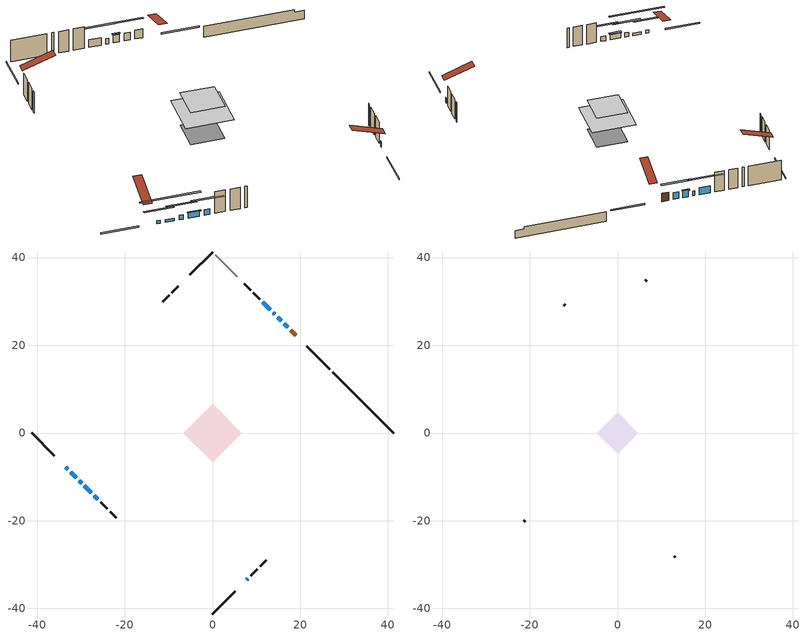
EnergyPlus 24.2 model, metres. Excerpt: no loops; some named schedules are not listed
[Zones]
conditioned space
 floor adiabatic (AdiabaticFloorConstruction): -6.72,0 0,6.72 6.72,0 0,-6.72 z2.75
 floor foundation (Slab1 construction): -4.71,0 0,4.71 4.71,0 0,-4.71 z-2.13
 wall outside (RimJoist1 construction): 0,-41.28 5.24,-36.04 / -41.28,0 -36.04,-5.24 / 0,41.28 -5.24,36.04 / 26.72,14.56 21.48,19.8 z0.31:0.61
 wall outside (AdiabaticWallConstruction 1): 18.95,22.33 17.83,23.44 z0.31:2.34
 wall outside (AdiabaticWallConstruction): 17.18,24.1 16.35,24.93 / 15.69,25.58 14.87,26.41 / 13.18,28.1 11.47,29.81 z0.31:2.01; -33.5,-7.77 -33.03,-8.24 z0.31:1.02; -32.38,-8.9 -31.08,-10.19 z0.31:0.92; -30.43,-10.85 -29.85,-11.43 z0.31:1.33; -29.2,-12.08 -27.61,-13.66 / 14.21,27.06 13.83,27.44 / 7.77,-33.5 8.05,-33.23 / -26.96,-14.32 -26.17,-15.11 z0.31:1.53
 wall outside (Wall1 construction): 8.71,-32.57 10.19,-31.09 / -25.51,-15.77 -24.02,-17.25 / -7.77,33.5 -9.26,32.02 / 10.81,30.46 9.33,31.95 z0.31:5.19
 wall outside (Wall2 construction): 10.85,-30.43 12.24,-29.04 / -23.37,-17.91 -21.98,-19.3 / -9.92,31.36 -11.3,29.97 / 8.67,32.61 7.28,33.99 z0.31:5.19
 wall foundation (FoundationWall1 construction): 27.38,13.9,-2.13 27.38,13.9,0.31 39.89,1.39,0.31 39.89,1.39,-0.26 41.28,0,-0.26 41.28,0,-2.13
 wall adiabatic (Wall4 construction): 5.67,35.6 0.66,40.62 z0.31:5.19
 window (WindowConstruction): 17.18,24.1 16.35,24.93 z0.31:2.01
 window (WindowConstruction 6): -33.5,-7.77 -33.04,-8.24 z0.31:1.02
 window (WindowConstruction 9): -32.38,-8.9 -31.09,-10.19 z0.31:0.92
 window (WindowConstruction 1): 15.69,25.58 14.87,26.41 z0.31:2.01
 window (WindowConstruction 2): -30.43,-10.85 -29.85,-11.42 z0.31:1.32
 window (WindowConstruction 3): -29.2,-12.08 -27.61,-13.66 z0.31:1.53
 window (WindowConstruction 7): 14.21,27.07 13.83,27.44 z0.31:1.53
 window (WindowConstruction 8): 7.77,-33.5 8.05,-33.23 z0.31:1.53
 window (WindowConstruction 4): 13.18,28.1 11.47,29.81 z0.31:2.01
 window (WindowConstruction 5): -26.96,-14.32 -26.17,-15.11 z0.31:1.53
 door (Door): 18.94,22.33 17.83,23.44 z0.31:2.34
 ceiling adiabatic (AdiabaticFloorConstruction): 0,-6.72 6.72,0 0,6.72 -6.72,0 z2.75
attic - vented
 floor to conditioned space (Floor1 construction Reversed): -4.75,0 0,4.75 4.75,0 0,-4.75 z5.19
 wall outside (Wall3 construction): 12.89,-28.39 13.19,-28.09 / -21.32,-19.95 -21.03,-20.25 / -11.96,29.32 -12.26,29.02 / 6.63,34.65 6.33,34.95 z0.31:5.19
 roof outside (Roof1 construction): 7.12,-34.16,5.19 2.49,-29.54,7.37 1.27,-30.75,7.37 5.9,-35.38,5.19; -34.16,-7.12,5.19 -29.54,-2.49,7.37 -30.75,-1.27,7.37 -35.38,-5.9,5.19; -7.12,34.16,5.19 -2.49,29.54,7.37 -1.27,30.75,7.37 -5.9,35.38,5.19; 19.6,21.68,5.19 14.98,17.05,7.37 16.2,15.83,7.37 20.82,20.46,5.19
shading: 14.48,26.79 19.04,22.23 19.33,22.53 14.78,27.08 z4.65; -31.17,-10.11 -35.37,-5.91 -35.66,-6.2 -31.46,-10.4 z3.66; -27.49,-13.78 -35.97,-5.31 -36.26,-5.6 -27.78,-14.08 z6; 14.73,26.55 15.84,25.44 16.13,25.73 15.02,26.84 z2.21; -27.99,-13.29 -32.29,-8.98 -32.59,-9.27 -28.28,-13.58 z3.96; -27.47,-13.81 -29.34,-11.94 -29.63,-12.23 -27.76,-14.1 z1.73; 9.6,31.67 15.04,26.23 15.33,26.52 9.9,31.96 z4.65; -24.3,-16.98 -28.82,-12.45 -29.11,-12.74 -24.59,-17.27 z4.17
[Building]
Building 1: Terrain=Suburbs
[Site:Location]
Quebec Intl AP_QC: Latitude {deg}=46.8; Longitude {deg}=-71.38; Time Zone {hr}=-5; Elevation {m}=74; Keep Site Location Information=Yes
[Site:GroundTemperature:Shallow]
0.0108218, -2.24938, -2.43038, -1.3578, 2.94801, 7.23376, 10.9493, 13.303, 13.5029, 11.5886, 7.96783, 3.81355
[Site:WaterMainsTemperature]
Calculation Method=Schedule; Temperature Schedule=mains temperature schedule
[Material] Roughness=Rough; Thermal Absorptance=0.9
Name | Thickness {m} | Conductivity {W/m-K} | Density {kg/m3} | Specific Heat {J/kg-K} | Solar Absorptance | Visible Absorptance
asphalt or fiberglass shingles | 0.00635 | 0.162714 | 1121.4 | 1465.45 | 0.4 | 0.4
ceiling loosefill ins | 0.169333 | 0.0480833 | 16.02 | 1046.75 | 0.7 | 0.7
ceiling stud and cavity | 0.1397 | 0.181965 | 65.682 | 1177.47 | 0.7 | 0.7
concrete 4.0 in. | 0.1016 | 1.803125 | 2242.8 | 837.4 | 0.7 | 0.7
concrete 8.0 in. | 0.2032 | 1.803125 | 2242.8 | 837.4 | 0.7 | 0.7
door material | 0.04445 | 0.053851 | 512.64 | 1214.23 | 0.7 | 0.7
exterior vertical ins | 0.0533782 | 0.029427 | 32.04 | 1214.23 | 0.7 | 0.7
floor covering | 0.0127 | 0.0433444 | 54.468 | 1339.84 | 0.6 | 0.6
floor rigid ins; wall rigid ins | 0.512978 | 0.029427 | 32.04 | 1214.23 | 0.7 | 0.7
floor stud and cavity | 0.1397 | 1.75129 | 37.0049 | 1207.88 | 0.7 | 0.7
furniture material conditioned space 1 | 0.1524 | 0.115458 | 640.8 | 1214.23 | 0.6 | 0.6
gypsum board | 0.0127 | 0.160291 | 801 | 837.4 | 0.6 | 0.6
gypsum board 1 | 0.0127 | 0.160291 | 801 | 837.4 | 0.7 | 0.7
osb sheathing 0.5 in. | 0.0127 | 0.115458 | 512.64 | 1214.23 | 0.7 | 0.7
osb sheathing 0.5 in. 1 | 0.0127 | 0.115458 | 512.64 | 1214.23 | 0.4 | 0.4
osb sheathing 0.75 in. | 0.01905 | 0.115458 | 512.64 | 1214.23 | 0.7 | 0.7
osb sheathing 2.0 in. | 0.0508 | 0.115458 | 512.64 | 1214.23 | 0.7 | 0.7
rim joist stud and cavity | 0.0508 | 0.0283237 | 125.044 | 1163.47 | 0.6 | 0.6
wall stud and cavity | 0.1397 | 0.0814562 | 139.0536 | 1170.24 | 0.7 | 0.7
wall stud and cavity 1 | 0.1397 | 0.072455 | 139.0536 | 1170.24 | 0.7 | 0.7
wall stud and cavity 2 | 0.0889 | 6.9971 | 50.32683 | 1063.81 | 0.6 | 0.6
wall stud and cavity 3 | 0.1397 | 0.0743881 | 139.0536 | 1170.24 | 0.7 | 0.7
wall stud and cavity 4 | 0.0889 | 0.380278 | 52.3479 | 1209.89 | 0.7 | 0.7
wall stud and cavity 5 | 0.0889 | 0.391764 | 83.0341 | 1211.67 | 0.7 | 0.7
wood siding | 0.0254 | 0.102417 | 544.68 | 1172.36 | 0.4 | 0.4
wood siding 1 | 0.00254 | 0.102417 | 544.68 | 1172.36 | 0.4 | 0.4
wood siding 2; wood siding 3; wood siding 4 | 0.0254 | 0.102417 | 544.68 | 1172.36 | 0.7 | 0.7
[WindowMaterial:SimpleGlazingSystem]
Name | U-Factor {W/m2-K} | Solar Heat Gain Coefficient
WindowMaterial | 2.78903 | 0.62
WindowMaterial 1 | 2.77711 | 0.55
WindowMaterial 2 | 2.78449 | 0.59
WindowMaterial 3 | 2.79528 | 0.66
WindowMaterial 4 | 2.76462 | 0.49
WindowMaterial 5 | 2.98152 | 0.61
WindowMaterial 6 | 2.992306 | 0.59
WindowMaterial 7 | 2.76859 | 0.5
[Construction]
AdiabaticFloorConstruction: floor stud and cavity, floor rigid ins, osb sheathing 0.75 in., floor covering
AdiabaticWallConstruction: wood siding 3, wall rigid ins, wall stud and cavity 4, gypsum board
AdiabaticWallConstruction 1: wood siding 4, wall rigid ins, wall stud and cavity 4, gypsum board
Door: door material
Floor1 construction Reversed: gypsum board, ceiling stud and cavity, ceiling loosefill ins
FoundationWall1 construction: concrete 8.0 in., gypsum board 1
furniture construction conditioned space 1: furniture material conditioned space 1
PartitionWallConstruction: gypsum board, wall stud and cavity 5, gypsum board
RimJoist1 construction: wood siding 2, osb sheathing 2.0 in., rim joist stud and cavity
Roof1 construction: asphalt or fiberglass shingles
Slab1 construction: concrete 4.0 in.
Wall1 construction: wood siding, osb sheathing 0.5 in., wall stud and cavity, gypsum board
Wall2 construction: wood siding, osb sheathing 0.5 in., wall stud and cavity 1, gypsum board
Wall3 construction: wood siding 1, wall stud and cavity 2
Wall4 construction: osb sheathing 0.5 in. 1, wall stud and cavity 3, gypsum board
WindowConstruction; WindowConstruction 1: WindowMaterial
WindowConstruction 2: WindowMaterial 1
WindowConstruction 3; WindowConstruction 5: WindowMaterial 2
WindowConstruction 4: WindowMaterial 3
WindowConstruction 6: WindowMaterial 4
WindowConstruction 7: WindowMaterial 5
WindowConstruction 8: WindowMaterial 6
WindowConstruction 9: WindowMaterial 7
[Zone] Multiplier=1; Part of Total Floor Area=Yes
Name | Volume {m3}
attic - vented | 15.9577
conditioned space | 366.2
[Space]
Name | Zone | Volume {m3}
attic - vented 1 | attic - vented | 15.9577
conditioned space 1 | conditioned space | 366.2
[ZoneInfiltration:EffectiveLeakageArea]
infil attic - vented 1: Zone or Space=attic - vented 1; Schedule=Always On Discrete; Effective Air Leakage Area {cm2}=1664.86; Stack Coefficient=0.000490725; Wind Coefficient=1.49672e-05
[ZoneMixing]
whole house fan mix: Zone or Space=attic - vented; Schedule=Always On Continuous; Design Flow Rate Calculation Method=Flow/Zone; Design Flow Rate {m3/s}=0; Source Zone or Space=conditioned space
[SurfaceProperty:ExposedFoundationPerimeter]
Slab1: Exposed Perimeter Calculation Method=TotalExposedPerimeter; Total Exposed Perimeter {m}=19.66
[InternalMass] Zone or ZoneList=conditioned space; Space or SpaceList=conditioned space 1
Name | Construction | Surface Area {m2}
furniture mass conditioned space 1 | furniture construction conditioned space 1 | 53.8399
partition wall mass | PartitionWallConstruction | 134.6
[Lights]
interior lighting: Zone or ZoneList or Space or SpaceList=conditioned space 1; Schedule=interior lighting schedule; Design Level Calculation Method=LightingLevel; Lighting Level {W}=343.2; Return Air Fraction=0; Fraction Radiant=0.6; Fraction Visible=0.2; Fraction Replaceable=1
[People]
occupants: Zone or ZoneList or Space or SpaceList=conditioned space 1; Number of People Schedule=occupants schedule; Number of People Calculation Method=People; Number of People=3; Fraction Radiant=0.314171; Sensible Heat Fraction=0.56303; Activity Level Schedule=occupants activity schedule; Carbon Dioxide Generation Rate {m3/s-W}=0; Enable ASHRAE 55 Comfort Warnings=No; Mean Radiant Temperature Calculation Type=EnclosureAveraged
[ElectricEquipment] Zone or ZoneList or Space or SpaceList=conditioned space 1; Design Level Calculation Method=EquipmentLevel
Name | Schedule | Design Level {W} | Fraction Latent | Fraction Radiant | Fraction Lost
clothes dryer | clothes dryer schedule | 140.772 | 0.015 | 0.081 | 0.85
clothes washer | clothes washer schedule | 32.1985 | 0.03 | 0.162 | 0.7
cooking range | cooking range schedule | 208.969 | 0.08 | 0.432 | 0.2
dishwasher | dishwasher schedule | 66.8632 | 0.3 | 0.18 | 0.4
fridge | fridge schedule | 72.9452 | 0 | 0.6 | 0
mech vent bath fan 0 | mech vent bath fan 0 schedule | 50.2 | 0 | 0 | 1
mech vent bath fan 1 | mech vent bath fan 1 schedule | 50.2 | 0 | 0 | 1
mech vent house fan | mech vent house fan schedule | 0 | 0 | 0 | 1
mech vent house fan cfis | mech vent house fan cfis schedule | 0 | 0 | 0 | 0
mech vent range fan 0 | mech vent range fan 0 schedule | 57 | 0 | 0 | 1
misc plug loads | misc plug loads schedule | 494.7 | 0.045 | 0.513 | 0.1
whole house fan | Always On Discrete | 0 | 0 | 0 | 1
[OtherEquipment] Zone or ZoneList or Space or SpaceList=conditioned space 1; Design Level Calculation Method=EquipmentLevel
Name | Fuel Type | Schedule | Design Level {W} | Fraction Latent | Fraction Radiant | Fraction Lost
clothes dryer 1 | Electricity | clothes dryer schedule | 0 | 0.015 | 0.081 | 0.85
cooking range 1 | Electricity | cooking range schedule | 0 | 0.08 | 0.432 | 0.2
general water use latent | None | general water use schedule | 59.3978 | 1 | 0 | 0
general water use sensible | None | general water use schedule | -58.539 | 0 | 0.6 | 0
mech vent house fan latent load | None | Always On Discrete | 0 | 1 | 0 | 0
mech vent house fan sensible load | None | Always On Discrete | 0 | 0 | 0 | 0
water heater energy adjustment1 | Electricity | Always On Discrete | 0.01 | 0 | 0 | 1
[ZoneInfiltration:DesignFlowRate] Zone or ZoneList or Space or SpaceList=conditioned space 1; Schedule=Always On Discrete; Design Flow Rate Calculation Method=Flow/Zone; Design Flow Rate {m3/s}=0
infil flow; natural vent flow; whole house fan flow
[Foundation:Kiva]
Foundation Kiva 1: Initial Indoor Air Temperature {C}=18; Wall Height Above Grade {m}=0.309982; Wall Depth Below Slab {m}=0.2032; Custom Block Material Name 1=exterior vertical ins; Custom Block Depth 1 {m}=2.43998; Custom Block X Position 1 {m}=0.2159; Custom Block Z Position 1 {m}=0
[Foundation:Kiva:Settings]
Soil Conductivity {W/m-K}=0.849921; Soil Density {kg/m3}=1842.3; Soil Specific Heat {J/kg-K}=418.7; Ground Solar Absorptivity=0.9; Ground Thermal Absorptivity=0.9; Ground Surface Roughness {m}=0.03; Far-Field Width {m}=40; Deep-Ground Boundary Condition=ZeroFlux; Deep-Ground Depth {m}=40; Minimum Cell Dimension {m}=0.2; Maximum Cell Growth Coefficient=3; Simulation Timestep=Timestep
[Exterior:Lights]
exterior lighting: Schedule=exterior lighting schedule; Design Level {W}=75.6
[Schedule:Constant]
Name | Hourly Value
Always On Continuous; mech vent house fan schedule; mech vent house fan cfis schedule; Always On Discrete | 1
occupants activity schedule | 117.228
fridge schedule | 0
[Schedule:Week:Daily]
interior lighting schedule Week Rule - Jan1-Jan27: interior lighting schedule day, interior lighting schedule day, interior lighting schedule day, interior lighting schedule day, interior lighting schedule day, interior lighting schedule day, interior lighting schedule day, interior lighting schedule default day, interior lighting schedule default day, interior lighting schedule default day, interior lighting schedule default day, interior lighting schedule default day
interior lighting schedule Week Rule - Jan28-Feb3: interior lighting schedule day, interior lighting schedule day, interior lighting schedule day, interior lighting schedule day, interior lighting schedule day 1, interior lighting schedule day 1, interior lighting schedule day 1, interior lighting schedule default day, interior lighting schedule default day, interior lighting schedule default day, interior lighting schedule default day, interior lighting schedule default day
interior lighting schedule Week Rule - Feb4-Feb24: interior lighting schedule day 1, interior lighting schedule day 1, interior lighting schedule day 1, interior lighting schedule day 1, interior lighting schedule day 1, interior lighting schedule day 1, interior lighting schedule day 1, interior lighting schedule default day, interior lighting schedule default day, interior lighting schedule default day, interior lighting schedule default day, interior lighting schedule default day
interior lighting schedule Week Rule - Feb25-Mar3: interior lighting schedule day 1, interior lighting schedule day 1, interior lighting schedule day 1, interior lighting schedule day 1, interior lighting schedule day 2, interior lighting schedule day 2, interior lighting schedule day 2, interior lighting schedule default day, interior lighting schedule default day, interior lighting schedule default day, interior lighting schedule default day, interior lighting schedule default day
interior lighting schedule Week Rule - Mar4-Mar31: interior lighting schedule day 2, interior lighting schedule day 2, interior lighting schedule day 2, interior lighting schedule day 2, interior lighting schedule day 2, interior lighting schedule day 2, interior lighting schedule day 2, interior lighting schedule default day, interior lighting schedule default day, interior lighting schedule default day, interior lighting schedule default day, interior lighting schedule default day
interior lighting schedule Week Rule - Apr1-Apr28: interior lighting schedule day 3, interior lighting schedule day 3, interior lighting schedule day 3, interior lighting schedule day 3, interior lighting schedule day 3, interior lighting schedule day 3, interior lighting schedule day 3, interior lighting schedule default day, interior lighting schedule default day, interior lighting schedule default day, interior lighting schedule default day, interior lighting schedule default day
interior lighting schedule Week Rule - Apr29-May5: interior lighting schedule day 3, interior lighting schedule day 3, interior lighting schedule day 4, interior lighting schedule day 4, interior lighting schedule day 4, interior lighting schedule day 4, interior lighting schedule day 4, interior lighting schedule default day, interior lighting schedule default day, interior lighting schedule default day, interior lighting schedule default day, interior lighting schedule default day
interior lighting schedule Week Rule - May6-May26: interior lighting schedule day 4, interior lighting schedule day 4, interior lighting schedule day 4, interior lighting schedule day 4, interior lighting schedule day 4, interior lighting schedule day 4, interior lighting schedule day 4, interior lighting schedule default day, interior lighting schedule default day, interior lighting schedule default day, interior lighting schedule default day, interior lighting schedule default day
interior lighting schedule Week Rule - May27-Jun2: interior lighting schedule day 4, interior lighting schedule day 4, interior lighting schedule day 4, interior lighting schedule day 4, interior lighting schedule day 4, interior lighting schedule day 5, interior lighting schedule day 5, interior lighting schedule default day, interior lighting schedule default day, interior lighting schedule default day, interior lighting schedule default day, interior lighting schedule default day
interior lighting schedule Week Rule - Jun3-Jun30: interior lighting schedule day 5, interior lighting schedule day 5, interior lighting schedule day 5, interior lighting schedule day 5, interior lighting schedule day 5, interior lighting schedule day 5, interior lighting schedule day 5, interior lighting schedule default day, interior lighting schedule default day, interior lighting schedule default day, interior lighting schedule default day, interior lighting schedule default day
interior lighting schedule Week Rule - Jul1-Jul28: interior lighting schedule day 6, interior lighting schedule day 6, interior lighting schedule day 6, interior lighting schedule day 6, interior lighting schedule day 6, interior lighting schedule day 6, interior lighting schedule day 6, interior lighting schedule default day, interior lighting schedule default day, interior lighting schedule default day, interior lighting schedule default day, interior lighting schedule default day
interior lighting schedule Week Rule - Jul29-Aug4: interior lighting schedule day 6, interior lighting schedule day 6, interior lighting schedule day 6, interior lighting schedule day 7, interior lighting schedule day 7, interior lighting schedule day 7, interior lighting schedule day 7, interior lighting schedule default day, interior lighting schedule default day, interior lighting schedule default day, interior lighting schedule default day, interior lighting schedule default day
interior lighting schedule Week Rule - Aug5-Aug25: interior lighting schedule day 7, interior lighting schedule day 7, interior lighting schedule day 7, interior lighting schedule day 7, interior lighting schedule day 7, interior lighting schedule day 7, interior lighting schedule day 7, interior lighting schedule default day, interior lighting schedule default day, interior lighting schedule default day, interior lighting schedule default day, interior lighting schedule default day
interior lighting schedule Week Rule - Aug26-Sep1: interior lighting schedule day 7, interior lighting schedule day 7, interior lighting schedule day 7, interior lighting schedule day 7, interior lighting schedule day 7, interior lighting schedule day 7, interior lighting schedule day 8, interior lighting schedule default day, interior lighting schedule default day, interior lighting schedule default day, interior lighting schedule default day, interior lighting schedule default day
interior lighting schedule Week Rule - Sep2-Sep29: interior lighting schedule day 8, interior lighting schedule day 8, interior lighting schedule day 8, interior lighting schedule day 8, interior lighting schedule day 8, interior lighting schedule day 8, interior lighting schedule day 8, interior lighting schedule default day, interior lighting schedule default day, interior lighting schedule default day, interior lighting schedule default day, interior lighting schedule default day
interior lighting schedule Week Rule - Sep30-Oct6: interior lighting schedule day 8, interior lighting schedule day 9, interior lighting schedule day 9, interior lighting schedule day 9, interior lighting schedule day 9, interior lighting schedule day 9, interior lighting schedule day 9, interior lighting schedule default day, interior lighting schedule default day, interior lighting schedule default day, interior lighting schedule default day, interior lighting schedule default day
interior lighting schedule Week Rule - Oct7-Oct27: interior lighting schedule day 9, interior lighting schedule day 9, interior lighting schedule day 9, interior lighting schedule day 9, interior lighting schedule day 9, interior lighting schedule day 9, interior lighting schedule day 9, interior lighting schedule default day, interior lighting schedule default day, interior lighting schedule default day, interior lighting schedule default day, interior lighting schedule default day
interior lighting schedule Week Rule - Oct28-Nov3: interior lighting schedule day 9, interior lighting schedule day 9, interior lighting schedule day 9, interior lighting schedule day 9, interior lighting schedule day 10, interior lighting schedule day 10, interior lighting schedule day 10, interior lighting schedule default day, interior lighting schedule default day, interior lighting schedule default day, interior lighting schedule default day, interior lighting schedule default day
interior lighting schedule Week Rule - Nov4-Nov24: interior lighting schedule day 10, interior lighting schedule day 10, interior lighting schedule day 10, interior lighting schedule day 10, interior lighting schedule day 10, interior lighting schedule day 10, interior lighting schedule day 10, interior lighting schedule default day, interior lighting schedule default day, interior lighting schedule default day, interior lighting schedule default day, interior lighting schedule default day
interior lighting schedule Week Rule - Nov25-Dec1: interior lighting schedule day 10, interior lighting schedule day 10, interior lighting schedule day 10, interior lighting schedule day 10, interior lighting schedule day 10, interior lighting schedule day 10, interior lighting schedule day 11, interior lighting schedule default day, interior lighting schedule default day, interior lighting schedule default day, interior lighting schedule default day, interior lighting schedule default day
interior lighting schedule Week Rule - Dec2-Dec31: interior lighting schedule day 11, interior lighting schedule day 11, interior lighting schedule day 11, interior lighting schedule day 11, interior lighting schedule day 11, interior lighting schedule day 11, interior lighting schedule day 11, interior lighting schedule default day, interior lighting schedule default day, interior lighting schedule default day, interior lighting schedule default day, interior lighting schedule default day
occupants schedule Week Rule - Jan1-Dec31: occupants schedule day, occupants schedule day, occupants schedule day, occupants schedule day, occupants schedule day, occupants schedule day, occupants schedule day, occupants schedule default day, occupants schedule default day, occupants schedule default day, occupants schedule default day, occupants schedule default day
clothes dryer schedule Week Rule - Jan1-Dec31: clothes dryer schedule day, clothes dryer schedule day, clothes dryer schedule day, clothes dryer schedule day, clothes dryer schedule day, clothes dryer schedule day, clothes dryer schedule day, clothes dryer schedule default day, clothes dryer schedule default day, clothes dryer schedule default day, clothes dryer schedule default day, clothes dryer schedule default day
clothes washer schedule Week Rule - Jan1-Dec31: clothes washer schedule day, clothes washer schedule day, clothes washer schedule day, clothes washer schedule day, clothes washer schedule day, clothes washer schedule day, clothes washer schedule day, clothes washer schedule default day, clothes washer schedule default day, clothes washer schedule default day, clothes washer schedule default day, clothes washer schedule default day
cooking range schedule Week Rule - Jan1-Dec31: cooking range schedule day, cooking range schedule day, cooking range schedule day, cooking range schedule day, cooking range schedule day, cooking range schedule day, cooking range schedule day, cooking range schedule default day, cooking range schedule default day, cooking range schedule default day, cooking range schedule default day, cooking range schedule default day
dishwasher schedule Week Rule - Jan1-Dec31: dishwasher schedule day, dishwasher schedule day, dishwasher schedule day, dishwasher schedule day, dishwasher schedule day, dishwasher schedule day, dishwasher schedule day, dishwasher schedule default day, dishwasher schedule default day, dishwasher schedule default day, dishwasher schedule default day, dishwasher schedule default day
mech vent bath fan 0 schedule Week Rule - Jan1-Dec31: mech vent bath fan 0 schedule day, mech vent bath fan 0 schedule day, mech vent bath fan 0 schedule day, mech vent bath fan 0 schedule day, mech vent bath fan 0 schedule day, mech vent bath fan 0 schedule day, mech vent bath fan 0 schedule day, mech vent bath fan 0 schedule default day, mech vent bath fan 0 schedule default day, mech vent bath fan 0 schedule default day, mech vent bath fan 0 schedule default day, mech vent bath fan 0 schedule default day
mech vent bath fan 1 schedule Week Rule - Jan1-Dec31: mech vent bath fan 1 schedule day, mech vent bath fan 1 schedule day, mech vent bath fan 1 schedule day, mech vent bath fan 1 schedule day, mech vent bath fan 1 schedule day, mech vent bath fan 1 schedule day, mech vent bath fan 1 schedule day, mech vent bath fan 1 schedule default day, mech vent bath fan 1 schedule default day, mech vent bath fan 1 schedule default day, mech vent bath fan 1 schedule default day, mech vent bath fan 1 schedule default day
mech vent range fan 0 schedule Week Rule - Jan1-Dec31: mech vent range fan 0 schedule day, mech vent range fan 0 schedule day, mech vent range fan 0 schedule day, mech vent range fan 0 schedule day, mech vent range fan 0 schedule day, mech vent range fan 0 schedule day, mech vent range fan 0 schedule day, mech vent range fan 0 schedule default day, mech vent range fan 0 schedule default day, mech vent range fan 0 schedule default day, mech vent range fan 0 schedule default day, mech vent range fan 0 schedule default day
misc plug loads schedule Week Rule - Jan1-Dec31: misc plug loads schedule day, misc plug loads schedule day, misc plug loads schedule day, misc plug loads schedule day, misc plug loads schedule day, misc plug loads schedule day, misc plug loads schedule day, misc plug loads schedule default day, misc plug loads schedule default day, misc plug loads schedule default day, misc plug loads schedule default day, misc plug loads schedule default day
general water use schedule Week Rule - Jan1-Dec31: general water use schedule day, general water use schedule day, general water use schedule day, general water use schedule day, general water use schedule day, general water use schedule day, general water use schedule day, general water use schedule default day, general water use schedule default day, general water use schedule default day, general water use schedule default day, general water use schedule default day
exterior lighting schedule Week Rule - Jan1-Jan27: exterior lighting schedule day, exterior lighting schedule day, exterior lighting schedule day, exterior lighting schedule day, exterior lighting schedule day, exterior lighting schedule day, exterior lighting schedule day, exterior lighting schedule default day, exterior lighting schedule default day, exterior lighting schedule default day, exterior lighting schedule default day, exterior lighting schedule default day
exterior lighting schedule Week Rule - Jan28-Feb3: exterior lighting schedule day, exterior lighting schedule day, exterior lighting schedule day, exterior lighting schedule day, exterior lighting schedule day 1, exterior lighting schedule day 1, exterior lighting schedule day 1, exterior lighting schedule default day, exterior lighting schedule default day, exterior lighting schedule default day, exterior lighting schedule default day, exterior lighting schedule default day
exterior lighting schedule Week Rule - Feb4-Feb24: exterior lighting schedule day 1, exterior lighting schedule day 1, exterior lighting schedule day 1, exterior lighting schedule day 1, exterior lighting schedule day 1, exterior lighting schedule day 1, exterior lighting schedule day 1, exterior lighting schedule default day, exterior lighting schedule default day, exterior lighting schedule default day, exterior lighting schedule default day, exterior lighting schedule default day
exterior lighting schedule Week Rule - Feb25-Mar3: exterior lighting schedule day 1, exterior lighting schedule day 1, exterior lighting schedule day 1, exterior lighting schedule day 1, exterior lighting schedule day 2, exterior lighting schedule day 2, exterior lighting schedule day 2, exterior lighting schedule default day, exterior lighting schedule default day, exterior lighting schedule default day, exterior lighting schedule default day, exterior lighting schedule default day
exterior lighting schedule Week Rule - Mar4-Mar31: exterior lighting schedule day 2, exterior lighting schedule day 2, exterior lighting schedule day 2, exterior lighting schedule day 2, exterior lighting schedule day 2, exterior lighting schedule day 2, exterior lighting schedule day 2, exterior lighting schedule default day, exterior lighting schedule default day, exterior lighting schedule default day, exterior lighting schedule default day, exterior lighting schedule default day
exterior lighting schedule Week Rule - Apr1-Apr28: exterior lighting schedule day 3, exterior lighting schedule day 3, exterior lighting schedule day 3, exterior lighting schedule day 3, exterior lighting schedule day 3, exterior lighting schedule day 3, exterior lighting schedule day 3, exterior lighting schedule default day, exterior lighting schedule default day, exterior lighting schedule default day, exterior lighting schedule default day, exterior lighting schedule default day
exterior lighting schedule Week Rule - Apr29-May5: exterior lighting schedule day 3, exterior lighting schedule day 3, exterior lighting schedule day 4, exterior lighting schedule day 4, exterior lighting schedule day 4, exterior lighting schedule day 4, exterior lighting schedule day 4, exterior lighting schedule default day, exterior lighting schedule default day, exterior lighting schedule default day, exterior lighting schedule default day, exterior lighting schedule default day
exterior lighting schedule Week Rule - May6-May26: exterior lighting schedule day 4, exterior lighting schedule day 4, exterior lighting schedule day 4, exterior lighting schedule day 4, exterior lighting schedule day 4, exterior lighting schedule day 4, exterior lighting schedule day 4, exterior lighting schedule default day, exterior lighting schedule default day, exterior lighting schedule default day, exterior lighting schedule default day, exterior lighting schedule default day
exterior lighting schedule Week Rule - May27-Jun2: exterior lighting schedule day 4, exterior lighting schedule day 4, exterior lighting schedule day 4, exterior lighting schedule day 4, exterior lighting schedule day 4, exterior lighting schedule day 5, exterior lighting schedule day 5, exterior lighting schedule default day, exterior lighting schedule default day, exterior lighting schedule default day, exterior lighting schedule default day, exterior lighting schedule default day
exterior lighting schedule Week Rule - Jun3-Jun30: exterior lighting schedule day 5, exterior lighting schedule day 5, exterior lighting schedule day 5, exterior lighting schedule day 5, exterior lighting schedule day 5, exterior lighting schedule day 5, exterior lighting schedule day 5, exterior lighting schedule default day, exterior lighting schedule default day, exterior lighting schedule default day, exterior lighting schedule default day, exterior lighting schedule default day
exterior lighting schedule Week Rule - Jul1-Jul28: exterior lighting schedule day 6, exterior lighting schedule day 6, exterior lighting schedule day 6, exterior lighting schedule day 6, exterior lighting schedule day 6, exterior lighting schedule day 6, exterior lighting schedule day 6, exterior lighting schedule default day, exterior lighting schedule default day, exterior lighting schedule default day, exterior lighting schedule default day, exterior lighting schedule default day
exterior lighting schedule Week Rule - Jul29-Aug4: exterior lighting schedule day 6, exterior lighting schedule day 6, exterior lighting schedule day 6, exterior lighting schedule day 7, exterior lighting schedule day 7, exterior lighting schedule day 7, exterior lighting schedule day 7, exterior lighting schedule default day, exterior lighting schedule default day, exterior lighting schedule default day, exterior lighting schedule default day, exterior lighting schedule default day
exterior lighting schedule Week Rule - Aug5-Aug25: exterior lighting schedule day 7, exterior lighting schedule day 7, exterior lighting schedule day 7, exterior lighting schedule day 7, exterior lighting schedule day 7, exterior lighting schedule day 7, exterior lighting schedule day 7, exterior lighting schedule default day, exterior lighting schedule default day, exterior lighting schedule default day, exterior lighting schedule default day, exterior lighting schedule default day
exterior lighting schedule Week Rule - Aug26-Sep1: exterior lighting schedule day 7, exterior lighting schedule day 7, exterior lighting schedule day 7, exterior lighting schedule day 7, exterior lighting schedule day 7, exterior lighting schedule day 7, exterior lighting schedule day 8, exterior lighting schedule default day, exterior lighting schedule default day, exterior lighting schedule default day, exterior lighting schedule default day, exterior lighting schedule default day
exterior lighting schedule Week Rule - Sep2-Sep29: exterior lighting schedule day 8, exterior lighting schedule day 8, exterior lighting schedule day 8, exterior lighting schedule day 8, exterior lighting schedule day 8, exterior lighting schedule day 8, exterior lighting schedule day 8, exterior lighting schedule default day, exterior lighting schedule default day, exterior lighting schedule default day, exterior lighting schedule default day, exterior lighting schedule default day
exterior lighting schedule Week Rule - Sep30-Oct6: exterior lighting schedule day 8, exterior lighting schedule day 9, exterior lighting schedule day 9, exterior lighting schedule day 9, exterior lighting schedule day 9, exterior lighting schedule day 9, exterior lighting schedule day 9, exterior lighting schedule default day, exterior lighting schedule default day, exterior lighting schedule default day, exterior lighting schedule default day, exterior lighting schedule default day
exterior lighting schedule Week Rule - Oct7-Oct27: exterior lighting schedule day 9, exterior lighting schedule day 9, exterior lighting schedule day 9, exterior lighting schedule day 9, exterior lighting schedule day 9, exterior lighting schedule day 9, exterior lighting schedule day 9, exterior lighting schedule default day, exterior lighting schedule default day, exterior lighting schedule default day, exterior lighting schedule default day, exterior lighting schedule default day
exterior lighting schedule Week Rule - Oct28-Nov3: exterior lighting schedule day 9, exterior lighting schedule day 9, exterior lighting schedule day 9, exterior lighting schedule day 9, exterior lighting schedule day 10, exterior lighting schedule day 10, exterior lighting schedule day 10, exterior lighting schedule default day, exterior lighting schedule default day, exterior lighting schedule default day, exterior lighting schedule default day, exterior lighting schedule default day
[Schedule:Year]
interior lighting schedule: interior lighting schedule Week Rule - Jan1-Jan27, 1, 1, 1, 27, interior lighting schedule Week Rule - Jan28-Feb3, 1, 28, 2, 3, interior lighting schedule Week Rule - Feb4-Feb24, 2, 4, 2, 24, interior lighting schedule Week Rule - Feb25-Mar3, 2, 25, 3, 3, interior lighting schedule Week Rule - Mar4-Mar31, 3, 4, 3, 31, interior lighting schedule Week Rule - Apr1-Apr28, 4, 1, 4, 28, interior lighting schedule Week Rule - Apr29-May5, 4, 29, 5, 5, interior lighting schedule Week Rule - May6-May26, 5, 6, 5, 26, interior lighting schedule Week Rule - May27-Jun2, 5, 27, 6, 2, interior lighting schedule Week Rule - Jun3-Jun30, 6, 3, 6, 30, interior lighting schedule Week Rule - Jul1-Jul28, 7, 1, 7, 28, interior lighting schedule Week Rule - Jul29-Aug4, 7, 29, 8, 4, interior lighting schedule Week Rule - Aug5-Aug25, 8, 5, 8, 25, interior lighting schedule Week Rule - Aug26-Sep1, 8, 26, 9, 1, interior lighting schedule Week Rule - Sep2-Sep29, 9, 2, 9, 29, interior lighting schedule Week Rule - Sep30-Oct6, 9, 30, 10, 6, interior lighting schedule Week Rule - Oct7-Oct27, 10, 7, 10, 27, interior lighting schedule Week Rule - Oct28-Nov3, 10, 28, 11, 3, interior lighting schedule Week Rule - Nov4-Nov24, 11, 4, 11, 24, interior lighting schedule Week Rule - Nov25-Dec1, 11, 25, 12, 1, interior lighting schedule Week Rule - Dec2-Dec31, 12, 2, 12, 31
occupants schedule: occupants schedule Week Rule - Jan1-Dec31, 1, 1, 12, 31
clothes dryer schedule: clothes dryer schedule Week Rule - Jan1-Dec31, 1, 1, 12, 31
clothes washer schedule: clothes washer schedule Week Rule - Jan1-Dec31, 1, 1, 12, 31
cooking range schedule: cooking range schedule Week Rule - Jan1-Dec31, 1, 1, 12, 31
dishwasher schedule: dishwasher schedule Week Rule - Jan1-Dec31, 1, 1, 12, 31
mech vent bath fan 0 schedule: mech vent bath fan 0 schedule Week Rule - Jan1-Dec31, 1, 1, 12, 31
mech vent bath fan 1 schedule: mech vent bath fan 1 schedule Week Rule - Jan1-Dec31, 1, 1, 12, 31
mech vent range fan 0 schedule: mech vent range fan 0 schedule Week Rule - Jan1-Dec31, 1, 1, 12, 31
misc plug loads schedule: misc plug loads schedule Week Rule - Jan1-Dec31, 1, 1, 12, 31
general water use schedule: general water use schedule Week Rule - Jan1-Dec31, 1, 1, 12, 31
exterior lighting schedule: exterior lighting schedule Week Rule - Jan1-Jan27, 1, 1, 1, 27, exterior lighting schedule Week Rule - Jan28-Feb3, 1, 28, 2, 3, exterior lighting schedule Week Rule - Feb4-Feb24, 2, 4, 2, 24, exterior lighting schedule Week Rule - Feb25-Mar3, 2, 25, 3, 3, exterior lighting schedule Week Rule - Mar4-Mar31, 3, 4, 3, 31, exterior lighting schedule Week Rule - Apr1-Apr28, 4, 1, 4, 28, exterior lighting schedule Week Rule - Apr29-May5, 4, 29, 5, 5, exterior lighting schedule Week Rule - May6-May26, 5, 6, 5, 26, exterior lighting schedule Week Rule - May27-Jun2, 5, 27, 6, 2, exterior lighting schedule Week Rule - Jun3-Jun30, 6, 3, 6, 30, exterior lighting schedule Week Rule - Jul1-Jul28, 7, 1, 7, 28, exterior lighting schedule Week Rule - Jul29-Aug4, 7, 29, 8, 4, exterior lighting schedule Week Rule - Aug5-Aug25, 8, 5, 8, 25, exterior lighting schedule Week Rule - Aug26-Sep1, 8, 26, 9, 1, exterior lighting schedule Week Rule - Sep2-Sep29, 9, 2, 9, 29, exterior lighting schedule Week Rule - Sep30-Oct6, 9, 30, 10, 6, exterior lighting schedule Week Rule - Oct7-Oct27, 10, 7, 10, 27, exterior lighting schedule Week Rule - Oct28-Nov3, 10, 28, 11, 3, exterior lighting schedule Week Rule - Nov4-Nov24, 11, 4, 11, 24, exterior lighting schedule Week Rule - Nov25-Dec1, 11, 25, 12, 1, exterior lighting schedule Week Rule - Dec2-Dec31, 12, 2, 12, 31
[Schedule:Compact]
mains temperature schedule: Through: 01/01, For: AllDays, Until: 24:00, 5.175, Through: 01/02, For: AllDays, Until: 24:00, 5.10167, Through: 01/03, For: AllDays, Until: 24:00, 5.02889, Through: 01/04, For: AllDays, Until: 24:00, 4.95778, Through: 01/05, For: AllDays, Until: 24:00, 4.88778, Through: 01/06, For: AllDays, Until: 24:00, 4.81833, Through: 01/07, For: AllDays, Until: 24:00, 4.75056, Through: 01/08, For: AllDays, Until: 24:00, 4.68389, Through: 01/09, For: AllDays, Until: 24:00, 4.61833, Through: 01/10, For: AllDays, Until: 24:00, 4.55389, Through: 01/11, For: AllDays, Until: 24:00, 4.49056, Through: 01/12, For: AllDays, Until: 24:00, 4.42889, Through: 01/13, For: AllDays, Until: 24:00, 4.36778, Through: 01/14, For: AllDays, Until: 24:00, 4.30889, Through: 01/15, For: AllDays, Until: 24:00, 4.25056, Through: 01/16, For: AllDays, Until: 24:00, 4.19389, Through: 01/17, For: AllDays, Until: 24:00, 4.13833, Through: 01/18, For: AllDays, Until: 24:00, 4.08444, Through: 01/19, For: AllDays, Until: 24:00, 4.03167, Through: 01/20, For: AllDays, Until: 24:00, 3.98056, Through: 01/21, For: AllDays, Until: 24:00, 3.93056, Through: 01/22, For: AllDays, Until: 24:00, 3.88222, Through: 01/23, For: AllDays, Until: 24:00, 3.835, Through: 01/24, For: AllDays, Until: 24:00, 3.78944, Through: 01/25, For: AllDays, Until: 24:00, 3.74556, Through: 01/26, For: AllDays, Until: 24:00, 3.70278, Through: 01/27, For: AllDays, Until: 24:00, 3.66167, Through: 01/28, For: AllDays, Until: 24:00, 3.62167, Through: 01/29, For: AllDays, Until: 24:00, 3.58389, Through: 01/30, For: AllDays, Until: 24:00, 3.54722, Through: 01/31, For: AllDays, Until: 24:00, 3.51167, Through: 02/01, For: AllDays, Until: 24:00, 3.47833, Through: 02/02, For: AllDays, Until: 24:00, 3.44611, Through: 02/03, For: AllDays, Until: 24:00, 3.41556, Through: 02/04, For: AllDays, Until: 24:00, 3.38667, Through: 02/05, For: AllDays, Until: 24:00, 3.35944, Through: 02/06, For: AllDays, Until: 24:00, 3.33389, Through: 02/07, For: AllDays, Until: 24:00, 3.30944, Through: 02/08, For: AllDays, Until: 24:00, 3.28667, Through: 02/09, For: AllDays, Until: 24:00, 3.26611, Through: 02/10, For: AllDays, Until: 24:00, 3.24667, Through: 02/11, For: AllDays, Until: 24:00, 3.22889, Through: 02/12, For: AllDays, Until: 24:00, 3.21278, Through: 02/13, For: AllDays, Until: 24:00, 3.19833, Through: 02/14, For: AllDays, Until: 24:00, 3.18556, Through: 02/15, For: AllDays, Until: 24:00, 3.17389, Through: 02/16, For: AllDays, Until: 24:00, 3.16444, Through: 02/17, For: AllDays, Until: 24:00, 3.15667, Through: 02/18, For: AllDays, Until: 24:00, 3.15056, Through: 02/19, For: AllDays, Until: 24:00, 3.14556, Through: 02/20, For: AllDays, Until: 24:00, 3.14278, Through: 02/21, For: AllDays, Until: 24:00, 3.14111, Through: 02/22, For: AllDays, Until: 24:00, 3.14167, Through: 02/23, For: AllDays, Until: 24:00, 3.14333, Through: 02/24, For: AllDays, Until: 24:00, 3.14722, Through: 02/25, For: AllDays, Until: 24:00, 3.15222, Through: 02/26, For: AllDays, Until: 24:00, 3.15944, Through: 02/27, For: AllDays, Until: 24:00, 3.16778, Through: 02/28, For: AllDays, Until: 24:00, 3.17778, Through: 03/01, For: AllDays, Until: 24:00, 3.18944, Through: 03/02, For: AllDays, Until: 24:00, 3.20333, Through: 03/03, For: AllDays, Until: 24:00, 3.21833, Through: 03/04, For: AllDays, Until: 24:00, 3.235, Through: 03/05, For: AllDays, Until: 24:00, 3.25333, Through: 03/06, For: AllDays, Until: 24:00, 3.27333, Through: 03/07, For: AllDays, Until: 24:00, 3.29444, Through: 03/08, For: AllDays, Until: 24:00, 3.31778, Through: 03/09, For: AllDays, Until: 24:00, 3.34222, Through: 03/10, For: AllDays, Until: 24:00, 3.36889, Through: 03/11, For: AllDays, Until: 24:00, 3.39667, Through: 03/12, For: AllDays, Until: 24:00, 3.42611, Through: 03/13, For: AllDays, Until: 24:00, 3.45722, Through: 03/14, For: AllDays, Until: 24:00, 3.49, Through: 03/15, For: AllDays, Until: 24:00, 3.52389, Through: 03/16, For: AllDays, Until: 24:00, 3.55944, Through: 03/17, For: AllDays, Until: 24:00, 3.59667, Through: 03/18, For: AllDays, Until: 24:00, 3.63556, Through: 03/19, For: AllDays, Until: 24:00, 3.67556, Through: 03/20, For: AllDays, Until: 24:00, 3.71722, Through: 03/21, For: AllDays, Until: 24:00, 3.76056, Through: 03/22, For: AllDays, Until: 24:00, 3.80556, Through: 03/23, For: AllDays, Until: 24:00, 3.85111, Through: 03/24, For: AllDays, Until: 24:00, 3.89889, Through: 03/25, For: AllDays, Until: 24:00, 3.94778, Through: 03/26, For: AllDays, Until: 24:00, 3.99833, Through: 03/27, For: AllDays, Until: 24:00, 4.05, Through: 03/28, For: AllDays, Until: 24:00, 4.10333, Through: 03/29, For: AllDays, Until: 24:00, 4.15778, Through: 03/30, For: AllDays, Until: 24:00, 4.21333, Through: 03/31, For: AllDays, Until: 24:00, 4.27056, Through: 04/01, For: AllDays, Until: 24:00, 4.32944, Through: 04/02, For: AllDays, Until: 24:00, 4.38889, Through: 04/03, For: AllDays, Until: 24:00, 4.45, Through: 04/04, For: AllDays, Until: 24:00, 4.51222, Through: 04/05, For: AllDays, Until: 24:00, 4.57611, Through: 04/06, For: AllDays, Until: 24:00, 4.64056, Through: 04/07, For: AllDays, Until: 24:00, 4.70667, Through: 04/08, For: AllDays, Until: 24:00, 4.77389, Through: 04/09, For: AllDays, Until: 24:00, 4.84222, Through: 04/10, For: AllDays, Until: 24:00, 4.91167, Through: 04/11, For: AllDays, Until: 24:00, 4.98278, Through: 04/12, For: AllDays, Until: 24:00, 5.05444, Through: 04/13, For: AllDays, Until: 24:00, 5.12722, Through: 04/14, For: AllDays, Until: 24:00, 5.20111, Through: 04/15, For: AllDays, Until: 24:00, 5.27611, Through: 04/16, For: AllDays, Until: 24:00, 5.35167, Through: 04/17, For: AllDays, Until: 24:00, 5.42889, Through: 04/18, For: AllDays, Until: 24:00, 5.50667, Through: 04/19, For: AllDays, Until: 24:00, 5.58556, Through: 04/20, For: AllDays, Until: 24:00, 5.665, Through: 04/21, For: AllDays, Until: 24:00, 5.74611, Through: 04/22, For: AllDays, Until: 24:00, 5.82722, Through: 04/23, For: AllDays, Until: 24:00, 5.91, Through: 04/24, For: AllDays, Until: 24:00, 5.99278, Through: 04/25, For: AllDays, Until: 24:00, 6.07722, Through: 04/26, For: AllDays, Until: 24:00, 6.16167, Through: 04/27, For: AllDays, Until: 24:00, 6.24722, Through: 04/28, For: AllDays, Until: 24:00, 6.33389, Through: 04/29, For: AllDays, Until: 24:00, 6.42056, Through: 04/30, For: AllDays, Until: 24:00, 6.50833, Through: 05/01, For: AllDays, Until: 24:00, 6.59667, Through: 05/02, For: AllDays, Until: 24:00, 6.68556, Through: 05/03, For: AllDays, Until: 24:00, 6.775, Through: 05/04, For: AllDays, Until: 24:00, 6.86556, Through: 05/05, For: AllDays, Until: 24:00, 6.95611, Through: 05/06, For: AllDays, Until: 24:00, 7.04722, Through: 05/07, For: AllDays, Until: 24:00, 7.13889, Through: 05/08, For: AllDays, Until: 24:00, 7.23111, Through: 05/09, For: AllDays, Until: 24:00, 7.32333, Through: 05/10, For: AllDays, Until: 24:00, 7.41667, Through: 05/11, For: AllDays, Until: 24:00, 7.51, Through: 05/12, For: AllDays, Until: 24:00, 7.60389, Through: 05/13, For: AllDays, Until: 24:00, 7.69778, Through: 05/14, For: AllDays, Until: 24:00, 7.79222, Through: 05/15, For: AllDays, Until: 24:00, 7.88667, Through: 05/16, For: AllDays, Until: 24:00, 7.98167, Through: 05/17, For: AllDays, Until: 24:00, 8.07667, Through: 05/18, For: AllDays, Until: 24:00, 8.17167, Through: 05/19, For: AllDays, Until: 24:00, 8.26722, Through: 05/20, For: AllDays, Until: 24:00, 8.36278, Through: 05/21, For: AllDays, Until: 24:00, 8.45833, Through: 05/22, For: AllDays, Until: 24:00, 8.55444, Through: 05/23, For: AllDays, Until: 24:00, 8.65, Through: 05/24, For: AllDays, Until: 24:00, 8.74611, Through: 05/25, For: AllDays, Until: 24:00, 8.84167, Through: 05/26, For: AllDays, Until: 24:00, 8.93722, Through: 05/27, For: AllDays, Until: 24:00, 9.03333, Through: 05/28, For: AllDays, Until: 24:00, 9.12889, Through: 05/29, For: AllDays, Until: 24:00, 9.22389, Through: 05/30, For: AllDays, Until: 24:00, 9.31944, Through: 05/31, For: AllDays, Until: 24:00, 9.41444, Through: 06/01, For: AllDays, Until: 24:00, 9.50944, Through: 06/02, For: AllDays, Until: 24:00, 9.60389, Through: 06/03, For: AllDays, Until: 24:00, 9.69833, Through: 06/04, For: AllDays, Until: 24:00, 9.79278, Through: 06/05, For: AllDays, Until: 24:00, 9.88667, Through: 06/06, For: AllDays, Until: 24:00, 9.98, Through: 06/07, For: AllDays, Until: 24:00, 10.0728, Through: 06/08, For: AllDays, Until: 24:00, 10.1656, Through: 06/09, For: AllDays, Until: 24:00, 10.2578, Through: 06/10, For: AllDays, Until: 24:00, 10.3494, Through: 06/11, For: AllDays, Until: 24:00, 10.4411, Through: 06/12, For: AllDays, Until: 24:00, 10.5317, Through: 06/13, For: AllDays, Until: 24:00, 10.6222, Through: 06/14, For: AllDays, Until: 24:00, 10.7117, Through: 06/15, For: AllDays, Until: 24:00, 10.8006, Through: 06/16, For: AllDays, Until: 24:00, 10.8889, Through: 06/17, For: AllDays, Until: 24:00, 10.9772, Through: 06/18, For: AllDays, Until: 24:00, 11.0639, Through: 06/19, For: AllDays, Until: 24:00, 11.1506, Through: 06/20, For: AllDays, Until: 24:00, 11.2361, Through: 06/21, For: AllDays, Until: 24:00, 11.3211, Through: 06/22, For: AllDays, Until: 24:00, 11.4056, Through: 06/23, For: AllDays, Until: 24:00, 11.4889, Through: 06/24, For: AllDays, Until: 24:00, 11.5711, Through: 06/25, For: AllDays, Until: 24:00, 11.6533, Through: 06/26, For: AllDays, Until: 24:00, 11.7339, Through: 06/27, For: AllDays, Until: 24:00, 11.8139, Through: 06/28, For: AllDays, Until: 24:00, 11.8928, Through: 06/29, For: AllDays, Until: 24:00, 11.9711, Through: 06/30, For: AllDays, Until: 24:00, 12.0483, Through: 07/01, For: AllDays, Until: 24:00, 12.1244, Through: 07/02, For: AllDays, Until: 24:00, 12.1994, Through: 07/03, For: AllDays, Until: 24:00, 12.2733, Through: 07/04, For: AllDays, Until: 24:00, 12.3467, Through: 07/05, For: AllDays, Until: 24:00, 12.4183, Through: 07/06, For: AllDays, Until: 24:00, 12.4894, Through: 07/07, For: AllDays, Until: 24:00, 12.5589, Through: 07/08, For: AllDays, Until: 24:00, 12.6278, Through: 07/09, For: AllDays, Until: 24:00, 12.695, Through: 07/10, For: AllDays, Until: 24:00, 12.7617, Through: 07/11, For: AllDays, Until: 24:00, 12.8267, Through: 07/12, For: AllDays, Until: 24:00, 12.8906, Through: 07/13, For: AllDays, Until: 24:00, 12.9528, Through: 07/14, For: AllDays, Until: 24:00, 13.0144, Through: 07/15, For: AllDays, Until: 24:00, 13.0744, Through: 07/16, For: AllDays, Until: 24:00, 13.1333, Through: 07/17, For: AllDays, Until: 24:00, 13.1906, Through: 07/18, For: AllDays, Until: 24:00, 13.2467, Through: 07/19, For: AllDays, Until: 24:00, 13.3017, Through: 07/20, For: AllDays, Until: 24:00, 13.355, Through: 07/21, For: AllDays, Until: 24:00, 13.4072, Through: 07/22, For: AllDays, Until: 24:00, 13.4578, Through: 07/23, For: AllDays, Until: 24:00, 13.5067, Through: 07/24, For: AllDays, Until: 24:00, 13.5544, Through: 07/25, For: AllDays, Until: 24:00, 13.6011, Through: 07/26, For: AllDays, Until: 24:00, 13.6461, Through: 07/27, For: AllDays, Until: 24:00, 13.6894, Through: 07/28, For: AllDays, Until: 24:00, 13.7317, Through: 07/29, For: AllDays, Until: 24:00, 13.7722, Through: 07/30, For: AllDays, Until: 24:00, 13.8111, Through: 07/31, For: AllDays, Until: 24:00, 13.8489, Through: 08/01, For: AllDays, Until: 24:00, 13.8844, Through: 08/02, For: AllDays, Until: 24:00, 13.9189, Through: 08/03, For: AllDays, Until: 24:00, 13.9522, Through: 08/04, For: AllDays, Until: 24:00, 13.9833, Through: 08/05, For: AllDays, Until: 24:00, 14.0133, Through: 08/06, For: AllDays, Until: 24:00, 14.0411, Through: 08/07, For: AllDays, Until: 24:00, 14.0678, Through: 08/08, For: AllDays, Until: 24:00, 14.0933, Through: 08/09, For: AllDays, Until: 24:00, 14.1167, Through: 08/10, For: AllDays, Until: 24:00, 14.1383, Through: 08/11, For: AllDays, Until: 24:00, 14.1589, Through: 08/12, For: AllDays, Until: 24:00, 14.1772, Through: 08/13, For: AllDays, Until: 24:00, 14.1944, Through: 08/14, For: AllDays, Until: 24:00, 14.21, Through: 08/15, For: AllDays, Until: 24:00, 14.2233, Through: 08/16, For: AllDays, Until: 24:00, 14.2356, Through: 08/17, For: AllDays, Until: 24:00, 14.2461, Through: 08/18, For: AllDays, Until: 24:00, 14.255, Through: 08/19, For: AllDays, Until: 24:00, 14.2622, Through: 08/20, For: AllDays, Until: 24:00, 14.2678, Through: 08/21, For: AllDays, Until: 24:00, 14.2717, Through: 08/22, For: AllDays, Until: 24:00, 14.2739, Through: 08/23, For: AllDays, Until: 24:00, 14.2744, Through: 08/24, For: AllDays, Until: 24:00, 14.2733, Through: 08/25, For: AllDays, Until: 24:00, 14.2711, Through: 08/26, For: AllDays, Until: 24:00, 14.2667, Through: 08/27, For: AllDays, Until: 24:00, 14.2606, Through: 08/28, For: AllDays, Until: 24:00, 14.2528, Through: 08/29, For: AllDays, Until: 24:00, 14.2439, Through: 08/30, For: AllDays, Until: 24:00, 14.2328, Through: 08/31, For: AllDays, Until: 24:00, 14.2206, Through: 09/01, For: AllDays, Until: 24:00, 14.2061, Through: 09/02, For: AllDays, Until: 24:00, 14.1906, Through: 09/03, For: AllDays, Until: 24:00, 14.1728, Through: 09/04, For: AllDays, Until: 24:00, 14.1539, Through: 09/05, For: AllDays, Until: 24:00, 14.1333, Through: 09/06, For: AllDays, Until: 24:00, 14.1111, Through: 09/07, For: AllDays, Until: 24:00, 14.0872, Through: 09/08, For: AllDays, Until: 24:00, 14.0617, Through: 09/09, For: AllDays, Until: 24:00, 14.035, Through: 09/10, For: AllDays, Until: 24:00, 14.0061, Through: 09/11, For: AllDays, Until: 24:00, 13.9761, Through: 09/12, For: AllDays, Until: 24:00, 13.9444, Through: 09/13, For: AllDays, Until: 24:00, 13.9111, Through: 09/14, For: AllDays, Until: 24:00, 13.8761, Through: 09/15, For: AllDays, Until: 24:00, 13.84, Through: 09/16, For: AllDays, Until: 24:00, 13.8022, Through: 09/17, For: AllDays, Until: 24:00, 13.7628, Through: 09/18, For: AllDays, Until: 24:00, 13.7217, Through: 09/19, For: AllDays, Until: 24:00, 13.6794, Through: 09/20, For: AllDays, Until: 24:00, 13.6356, Through: 09/21, For: AllDays, Until: 24:00, 13.59, Through: 09/22, For: AllDays, Until: 24:00, 13.5433, Through: 09/23, For: AllDays, Until: 24:00, 13.4956, Through: 09/24, For: AllDays, Until: 24:00, 13.4456, Through: 09/25, For: AllDays, Until: 24:00, 13.395, Through: 09/26, For: AllDays, Until: 24:00, 13.3422, Through: 09/27, For: AllDays, Until: 24:00, 13.2883, Through: 09/28, For: AllDays, Until: 24:00, 13.2333, Through: 09/29, For: AllDays, Until: 24:00, 13.1772, Through: 09/30, For: AllDays, Until: 24:00, 13.1194, Through: 10/01, For: AllDays, Until: 24:00, 13.06, Through: 10/02, For: AllDays, Until: 24:00, 13, Through: 10/03, For: AllDays, Until: 24:00, 12.9383, Through: 10/04, For: AllDays, Until: 24:00, 12.8756, Through: 10/05, For: AllDays, Until: 24:00, 12.8111, Through: 10/06, For: AllDays, Until: 24:00, 12.7456, Through: 10/07, For: AllDays, Until: 24:00, 12.6794, Through: 10/08, For: AllDays, Until: 24:00, 12.6117, Through: 10/09, For: AllDays, Until: 24:00, 12.5428, Through: 10/10, For: AllDays, Until: 24:00, 12.4728, Through: 10/11, For: AllDays, Until: 24:00, 12.4017, Through: 10/12, For: AllDays, Until: 24:00, 12.3294, Through: 10/13, For: AllDays, Until: 24:00, 12.2561, Through: 10/14, For: AllDays, Until: 24:00, 12.1817, Through: 10/15, For: AllDays, Until: 24:00, 12.1061, Through: 10/16, For: AllDays, Until: 24:00, 12.03, Through: 10/17, For: AllDays, Until: 24:00, 11.9528, Through: 10/18, For: AllDays, Until: 24:00, 11.8744, Through: 10/19, For: AllDays, Until: 24:00, 11.795, Through: 10/20, For: AllDays, Until: 24:00, 11.715, Through: 10/21, For: AllDays, Until: 24:00, 11.6339, Through: 10/22, For: AllDays, Until: 24:00, 11.5517, Through: 10/23, For: AllDays, Until: 24:00, 11.4689, Through: 10/24, For: AllDays, Until: 24:00, 11.3856, Through: 10/25, For: AllDays, Until: 24:00, 11.3011, Through: 10/26, For: AllDays, Until: 24:00, 11.2161, Through: 10/27, For: AllDays, Until: 24:00, 11.13, Through: 10/28, For: AllDays, Until: 24:00, 11.0433, Through: 10/29, For: AllDays, Until: 24:00, 10.9561, Through: 10/30, For: AllDays, Until: 24:00, 10.8683, Through: 10/31, For: AllDays, Until: 24:00, 10.7794, Through: 11/01, For: AllDays, Until: 24:00, 10.6906, Through: 11/02, For: AllDays, Until: 24:00, 10.6006, Through: 11/03, For: AllDays, Until: 24:00, 10.51, Through: 11/04, For: AllDays, Until: 24:00, 10.4194, Through: 11/05, For: AllDays, Until: 24:00, 10.3278, Through: 11/06, For: AllDays, Until: 24:00, 10.2361, Through: 11/07, For: AllDays, Until: 24:00, 10.1439, Through: 11/08, For: AllDays, Until: 24:00, 10.0511, Through: 11/09, For: AllDays, Until: 24:00, 9.95778, Through: 11/10, For: AllDays, Until: 24:00, 9.86444, Through: 11/11, For: AllDays, Until: 24:00, 9.77056, Through: 11/12, For: AllDays, Until: 24:00, 9.67611, Through: 11/13, For: AllDays, Until: 24:00, 9.58167, Through: 11/14, For: AllDays, Until: 24:00, 9.48722, Through: 11/15, For: AllDays, Until: 24:00, 9.39222, Through: 11/16, For: AllDays, Until: 24:00, 9.29667, Through: 11/17, For: AllDays, Until: 24:00, 9.20167, Through: 11/18, For: AllDays, Until: 24:00, 9.10611, Through: 11/19, For: AllDays, Until: 24:00, 9.01056, Through: 11/20, For: AllDays, Until: 24:00, 8.915, Through: 11/21, For: AllDays, Until: 24:00, 8.81889, Through: 11/22, For: AllDays, Until: 24:00, 8.72333, Through: 11/23, For: AllDays, Until: 24:00, 8.62722, Through: 11/24, For: AllDays, Until: 24:00, 8.53167, Through: 11/25, For: AllDays, Until: 24:00, 8.43611, Through: 11/26, For: AllDays, Until: 24:00, 8.34, Through: 11/27, For: AllDays, Until: 24:00, 8.245, Through: 11/28, For: AllDays, Until: 24:00, 8.14944, Through: 11/29, For: AllDays, Until: 24:00, 8.05389, Through: 11/30, For: AllDays, Until: 24:00, 7.95889, Through: 12/01, For: AllDays, Until: 24:00, 7.86444, Through: 12/02, For: AllDays, Until: 24:00, 7.76944, Through: 12/03, For: AllDays, Until: 24:00, 7.67556, Through: 12/04, For: AllDays, Until: 24:00, 7.58167, Through: 12/05, For: AllDays, Until: 24:00, 7.48778, Through: 12/06, For: AllDays, Until: 24:00, 7.39444, Through: 12/07, For: AllDays, Until: 24:00, 7.30167, Through: 12/08, For: AllDays, Until: 24:00, 7.20889, Through: 12/09, For: AllDays, Until: 24:00, 7.11722, Through: 12/10, For: AllDays, Until: 24:00, 7.02556, Through: 12/11, For: AllDays, Until: 24:00, 6.93444, Through: 12/12, For: AllDays, Until: 24:00, 6.84389, Through: 12/13, For: AllDays, Until: 24:00, 6.75389, Through: 12/14, For: AllDays, Until: 24:00, 6.66444, Through: 12/15, For: AllDays, Until: 24:00, 6.57556, Through: 12/16, For: AllDays, Until: 24:00, 6.48778, Through: 12/17, For: AllDays, Until: 24:00, 6.4, Through: 12/18, For: AllDays, Until: 24:00, 6.31333, Through: 12/19, For: AllDays, Until: 24:00, 6.22722, Through: 12/20, For: AllDays, Until: 24:00, 6.14167, Through: 12/21, For: AllDays, Until: 24:00, 6.05722, Through: 12/22, For: AllDays, Until: 24:00, 5.97333, Through: 12/23, For: AllDays, Until: 24:00, 5.89, Through: 12/24, For: AllDays, Until: 24:00, 5.80778, Through: 12/25, For: AllDays, Until: 24:00, 5.72667, Through: 12/26, For: AllDays, Until: 24:00, 5.64611, Through: 12/27, For: AllDays, Until: 24:00, 5.56667, Through: 12/28, For: AllDays, Until: 24:00, 5.48833, Through: 12/29, For: AllDays, Until: 24:00, 5.41056, Through: 12/30, For: AllDays, Until: 24:00, 5.33389, Through: 12/31, For: AllDays, Until: 24:00, 5.25778
